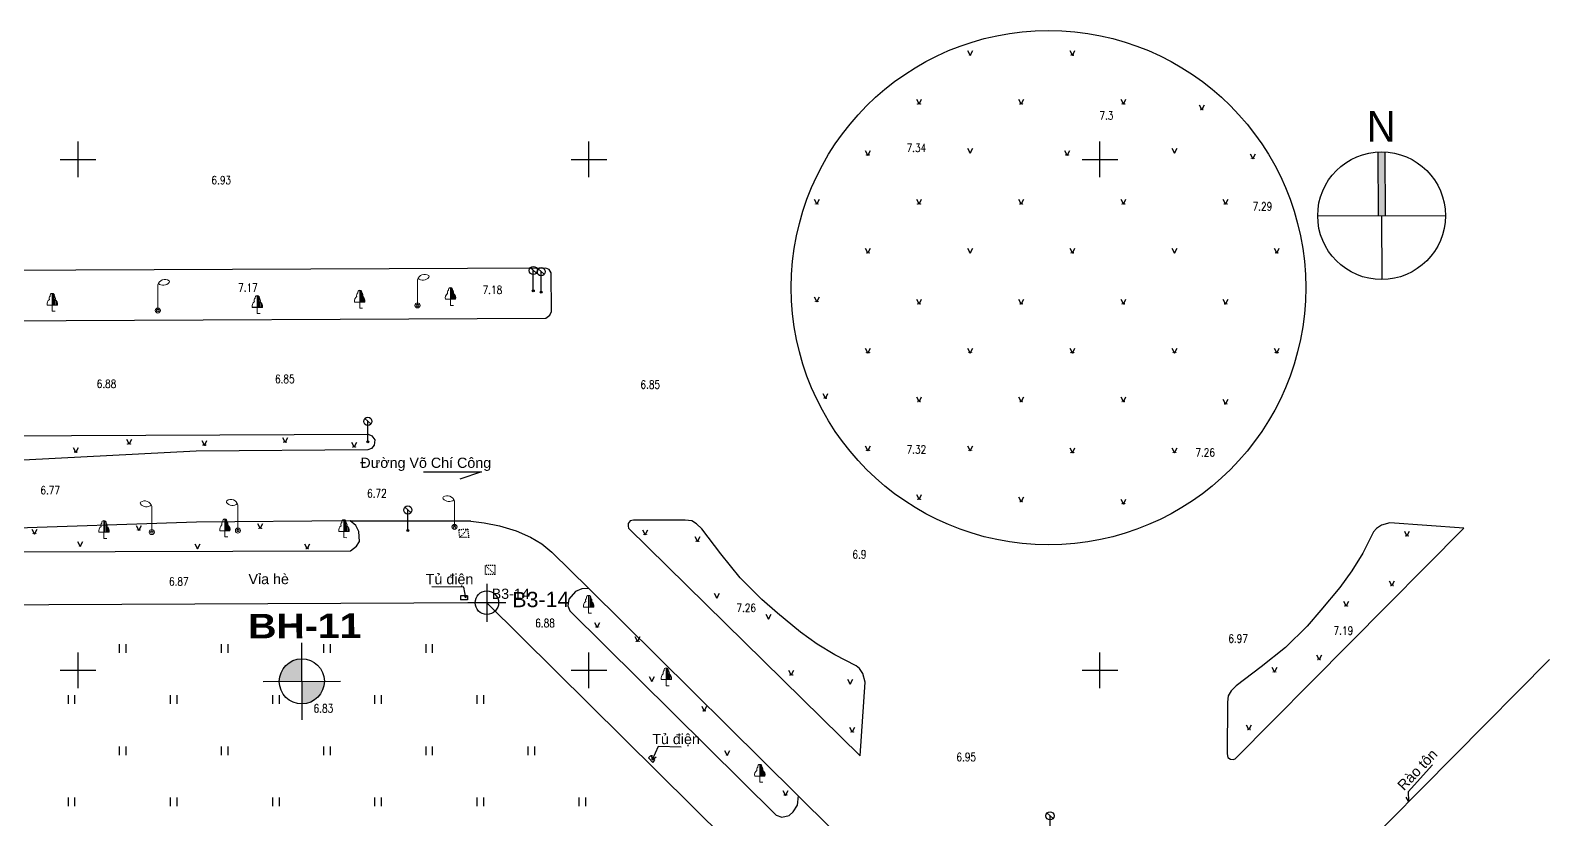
# Model space of a CAD drawing. Header units: millimetres. Extents: x 581430 to 583682, y 2329840 to 2330113.
# Drawn here: x 583533 to 583681.7, y 2330035.4 to 2330112.6 of the extents above; entities that cross this region are included whole.
import ezdxf
from ezdxf.enums import TextEntityAlignment as Align
from ezdxf.xclip import XClip

# ---------------------------------------------------------------- set-up
doc = ezdxf.new("R2010")
doc.units = ezdxf.units.MM
doc.header["$LTSCALE"] = 0.001
doc.header["$MEASUREMENT"] = 0
doc.header["$XCLIPFRAME"] = 0
doc.linetypes.add('NETNHA500', pattern=[0.75, 0.5, -0.25])
for name, color, linetype in [('A-SYM', 7, 'Continuous'), ('CHUGIAI', 250, 'Continuous'), ('Existing map', 250, 'Continuous'), ('new block$0$giao thong chuan 28 06$0$giao thong chuan$0$giao thongsua theo ssd$0$giao thong canh quan$0$giao thong$0$CHUTHICH', 7, 'Continuous'), ('Red line', 1, 'Continuous'), ('TOA DO', 7, 'Continuous'), ('새 블$0$_A-DIM', 7, 'Continuous'), ('새 블$0$boring point', 2, 'Continuous')]:
    doc.layers.add(name, color=color, linetype=linetype)
doc.layers.add('KYHIEU', color=250, linetype='Continuous', lineweight=0)
doc.layers.add('new block$0$giao thong chuan 28 06$0$giao thong chuan$0$giao thongsua theo ssd$0$giao thong canh quan$0$giao thong$0$TOADO', color=7, linetype='Continuous', lineweight=35)
doc.styles.add('Arial', font='arial.ttf')
doc.styles.add('CHU', font='', dxfattribs={"height": 1.5})
doc.styles.add('DC', font='romans.shx', dxfattribs={"width": 0.8, "height": 0.8})
doc.styles.add('Hrtext', font='', dxfattribs={"width": 0.8})
doc.styles.add('새 블$0$arial black', font='')
doc.styles.get('CHU').set_extended_font_data('.VnArial')
doc.styles.get('Hrtext').set_extended_font_data('Dotum')
doc.styles.get('새 블$0$arial black').set_extended_font_data('Arial Black')

# ---------------------------------------------------------------- blocks, each defined once
blk = doc.blocks.new('CAYLR')
at = {"layer": 'KYHIEU'}
for points in [[(0, 1.75, 0.497303), (-0.198201, 1.488681, 0.339551), (-0.284941, 1.163565, 0.289175), (-0.5, 0.602359)], [(0, 1.75, -0.497303), (0.198201, 1.488681, -0.339551), (0.284941, 1.163565, -0.289175), (0.5, 0.602359)]]:
    blk.add_lwpolyline(points, format="xyb", dxfattribs=at)
for points in [[(0, 0), (0, 1.75)], [(0.1, 0.602359), (0.1, 1.724173)], [(0.2, 0.602359), (0.2, 1.487287)], [(-0.5, 0.602359), (0.5, 0.602359)], [(0, 0), (0.280275, -0.001587)], [(0.3, 0.602359), (0.3, 1.151908)], [(0.4, 0.602359), (0.4, 1.04811)], [(0.5, 0.602359), (0.5, 0.822811)]]:
    blk.add_lwpolyline(points, dxfattribs=at)
blk = doc.blocks.new('DEN-P')
at = {"layer": 'KYHIEU'}
for points in [[(1.1, 2.92, 0.523652), (0, 2.5, 0.549376)], [(0.05, 2.64, 0.420531), (1.11, 2.75, 0.572241)]]:
    blk.add_lwpolyline(points, format="xyb", dxfattribs=at)
blk.add_lwpolyline([(0, 0), (0, 2.5)], dxfattribs=at)
for radius in [0.25, 0.125]:
    blk.add_circle((0, 0), radius, dxfattribs=at)
blk.add_arc((0.95, 2.82), 0.178, 338.0896, 33.4085, dxfattribs=at)
blk = doc.blocks.new('DEN-T')
at = {"layer": 'KYHIEU'}
for points in [[(-1.1, 2.92, -0.523652), (0, 2.5, -0.549376)], [(-0.05, 2.64, -0.420531), (-1.11, 2.75, -0.572241)]]:
    blk.add_lwpolyline(points, format="xyb", dxfattribs=at)
blk.add_lwpolyline([(0, 0), (0, 2.5)], dxfattribs=at)
for radius in [0.25, 0.125]:
    blk.add_circle((0, 0), radius, dxfattribs=at)
blk.add_arc((-0.95, 2.82), 0.178, 146.5915, 201.9104, dxfattribs=at)
blk = doc.blocks.new('BB')
at = {"layer": 'CHUGIAI'}
for p, q in [((-0.29, 2.28), (0.31, 1.75)), ((0, 0), (0, 2))]:
    blk.add_line(p, q, dxfattribs=at)
for centre, radius in [((0, 2), 0.4), ((0, 0), 0.1)]:
    blk.add_circle(centre, radius, dxfattribs=at)
blk = doc.blocks.new('BB-flat-1')
at = {"layer": 'CHUGIAI'}
for p, q in [((-0.29, 2.28), (0.31, 1.75)), ((0, 0), (0, 2))]:
    blk.add_line(p, q, dxfattribs=at)
for centre, radius in [((0, 2), 0.4), ((0, 0), 0.1)]:
    blk.add_circle(centre, radius, dxfattribs=at)
blk = doc.blocks.new('CAYLR-flat-26')
at = {"layer": 'KYHIEU'}
for points in [[(0, 1.75, 0.497303), (-0.2, 1.49, 0.339551), (-0.28, 1.16, 0.289175), (-0.5, 0.6)], [(0, 1.75, -0.497303), (0.2, 1.49, -0.339551), (0.28, 1.16, -0.289175), (0.5, 0.6)]]:
    blk.add_lwpolyline(points, format="xyb", dxfattribs=at)
for points in [[(0, 0), (0, 1.75)], [(0.1, 0.6), (0.1, 1.72)], [(0.2, 0.6), (0.2, 1.49)], [(-0.5, 0.6), (0.5, 0.6)], [(0, 0), (0.28, 0)], [(0.3, 0.6), (0.3, 1.15)], [(0.4, 0.6), (0.4, 1.05)], [(0.5, 0.6), (0.5, 0.82)]]:
    blk.add_lwpolyline(points, dxfattribs=at)
blk = doc.blocks.new('CAYLR-flat-27')
at = {"layer": 'KYHIEU'}
for points in [[(0, 1.75, 0.497303), (-0.2, 1.49, 0.339551), (-0.28, 1.16, 0.289175), (-0.5, 0.6)], [(0, 1.75, -0.497303), (0.2, 1.49, -0.339551), (0.28, 1.16, -0.289175), (0.5, 0.6)]]:
    blk.add_lwpolyline(points, format="xyb", dxfattribs=at)
for points in [[(0, 0), (0, 1.75)], [(0.1, 0.6), (0.1, 1.72)], [(0.2, 0.6), (0.2, 1.49)], [(-0.5, 0.6), (0.5, 0.6)], [(0, 0), (0.28, 0)], [(0.3, 0.6), (0.3, 1.15)], [(0.4, 0.6), (0.4, 1.05)], [(0.5, 0.6), (0.5, 0.82)]]:
    blk.add_lwpolyline(points, dxfattribs=at)
blk = doc.blocks.new('CAYLR-flat-28')
at = {"layer": 'KYHIEU'}
for points in [[(0, 1.75, 0.497303), (-0.2, 1.49, 0.339551), (-0.28, 1.16, 0.289175), (-0.5, 0.6)], [(0, 1.75, -0.497303), (0.2, 1.49, -0.339551), (0.28, 1.16, -0.289175), (0.5, 0.6)]]:
    blk.add_lwpolyline(points, format="xyb", dxfattribs=at)
for points in [[(0, 0), (0, 1.75)], [(0.1, 0.6), (0.1, 1.72)], [(0.2, 0.6), (0.2, 1.49)], [(-0.5, 0.6), (0.5, 0.6)], [(0, 0), (0.28, 0)], [(0.3, 0.6), (0.3, 1.15)], [(0.4, 0.6), (0.4, 1.05)], [(0.5, 0.6), (0.5, 0.82)]]:
    blk.add_lwpolyline(points, dxfattribs=at)
blk = doc.blocks.new('CAYLR-flat-29')
at = {"layer": 'KYHIEU'}
for points in [[(0, 1.75, 0.497303), (-0.2, 1.49, 0.339551), (-0.28, 1.16, 0.289175), (-0.5, 0.6)], [(0, 1.75, -0.497303), (0.2, 1.49, -0.339551), (0.28, 1.16, -0.289175), (0.5, 0.6)]]:
    blk.add_lwpolyline(points, format="xyb", dxfattribs=at)
for points in [[(0, 0), (0, 1.75)], [(0.1, 0.6), (0.1, 1.72)], [(0.2, 0.6), (0.2, 1.49)], [(-0.5, 0.6), (0.5, 0.6)], [(0, 0), (0.28, 0)], [(0.3, 0.6), (0.3, 1.15)], [(0.4, 0.6), (0.4, 1.05)], [(0.5, 0.6), (0.5, 0.82)]]:
    blk.add_lwpolyline(points, dxfattribs=at)
blk = doc.blocks.new('BB-flat-3')
at = {"layer": 'CHUGIAI'}
for p, q in [((-0.29, 2.28), (0.31, 1.75)), ((0, 0), (0, 2))]:
    blk.add_line(p, q, dxfattribs=at)
for centre, radius in [((0, 2), 0.4), ((0, 0), 0.1)]:
    blk.add_circle(centre, radius, dxfattribs=at)
blk = doc.blocks.new('BB-flat-10')
for p, q in [((-0.29, 2.28), (0.31, 1.75)), ((0, 0), (0, 2))]:
    blk.add_line(p, q)
for centre, radius in [((0, 2), 0.4), ((0, 0), 0.1)]:
    blk.add_circle(centre, radius)
blk = doc.blocks.new('BB-flat-11')
for p, q in [((-0.29, 2.28), (0.31, 1.75)), ((0, 0), (0, 2))]:
    blk.add_line(p, q)
for centre, radius in [((0, 2), 0.4), ((0, 0), 0.1)]:
    blk.add_circle(centre, radius)
blk = doc.blocks.new('DEN-T-flat-15')
at = {"layer": 'KYHIEU'}
for points in [[(-1.1, 2.92, -0.523652), (0, 2.5, -0.549376)], [(-0.05, 2.64, -0.420531), (-1.11, 2.75, -0.572241)]]:
    blk.add_lwpolyline(points, format="xyb", dxfattribs=at)
blk.add_lwpolyline([(0, 0), (0, 2.5)], dxfattribs=at)
for radius in [0.25, 0.125]:
    blk.add_circle((0, 0), radius, dxfattribs=at)
blk.add_arc((-0.95, 2.82), 0.178, 146.5915, 201.9104, dxfattribs=at)
blk = doc.blocks.new('DEN-T-flat-16')
at = {"layer": 'KYHIEU'}
for points in [[(-1.1, 2.92, -0.523652), (0, 2.5, -0.549376)], [(-0.05, 2.64, -0.420531), (-1.11, 2.75, -0.572241)]]:
    blk.add_lwpolyline(points, format="xyb", dxfattribs=at)
blk.add_lwpolyline([(0, 0), (0, 2.5)], dxfattribs=at)
for radius in [0.25, 0.125]:
    blk.add_circle((0, 0), radius, dxfattribs=at)
blk.add_arc((-0.95, 2.82), 0.178, 146.5915, 201.9104, dxfattribs=at)
blk = doc.blocks.new('DEN-T-flat-17')
at = {"layer": 'KYHIEU'}
for points in [[(-1.1, 2.92, -0.523652), (0, 2.5, -0.549376)], [(-0.05, 2.64, -0.420531), (-1.11, 2.75, -0.572241)]]:
    blk.add_lwpolyline(points, format="xyb", dxfattribs=at)
blk.add_lwpolyline([(0, 0), (0, 2.5)], dxfattribs=at)
for radius in [0.25, 0.125]:
    blk.add_circle((0, 0), radius, dxfattribs=at)
blk.add_arc((-0.95, 2.82), 0.178, 146.5915, 201.9104, dxfattribs=at)
blk = doc.blocks.new('DEN-P-flat-32')
at = {"layer": 'KYHIEU'}
for points in [[(1.1, 2.92, 0.523652), (0, 2.5, 0.549376)], [(0.05, 2.64, 0.420531), (1.11, 2.75, 0.572241)]]:
    blk.add_lwpolyline(points, format="xyb", dxfattribs=at)
blk.add_lwpolyline([(0, 0), (0, 2.5)], dxfattribs=at)
for radius in [0.25, 0.125]:
    blk.add_circle((0, 0), radius, dxfattribs=at)
blk.add_arc((0.95, 2.82), 0.178, 338.0896, 33.4085, dxfattribs=at)
blk = doc.blocks.new('DEN-P-flat-33')
at = {"layer": 'KYHIEU'}
for points in [[(1.1, 2.92, 0.523652), (0, 2.5, 0.549376)], [(0.05, 2.64, 0.420531), (1.11, 2.75, 0.572241)]]:
    blk.add_lwpolyline(points, format="xyb", dxfattribs=at)
blk.add_lwpolyline([(0, 0), (0, 2.5)], dxfattribs=at)
for radius in [0.25, 0.125]:
    blk.add_circle((0, 0), radius, dxfattribs=at)
blk.add_arc((0.95, 2.82), 0.178, 338.0896, 33.4085, dxfattribs=at)
blk = doc.blocks.new('BB-flat-4')
at = {"layer": 'CHUGIAI'}
for p, q in [((-0.29, 2.28), (0.31, 1.75)), ((0, 0), (0, 2))]:
    blk.add_line(p, q, dxfattribs=at)
for centre, radius in [((0, 2), 0.4), ((0, 0), 0.1)]:
    blk.add_circle(centre, radius, dxfattribs=at)
blk = doc.blocks.new('Existing map')
at = {"layer": 'Existing map'}
h = blk.add_hatch(color=256, dxfattribs=at)
h.paths.add_polyline_path([(-7.53, 22.75, 1), (-7.56, 22.75, 1)])
h.paths.add_polyline_path([(-7.79, 22.75, 1), (-7.81, 22.75, 1)])
h = blk.add_hatch(color=256, dxfattribs=at)
h.paths.add_polyline_path([(2.47, 22.75, 1), (2.44, 22.75, 1)])
h.paths.add_polyline_path([(2.21, 22.75, 1), (2.19, 22.75, 1)])
h = blk.add_hatch(color=256, dxfattribs=at)
h.paths.add_polyline_path([(-12.53, 17.97, 1), (-12.56, 17.97, 1)])
h.paths.add_polyline_path([(-12.79, 17.97, 1), (-12.81, 17.97, 1)])
h = blk.add_hatch(color=256, dxfattribs=at)
h.paths.add_polyline_path([(-2.53, 17.97, 1), (-2.56, 17.97, 1)])
h.paths.add_polyline_path([(-2.79, 17.97, 1), (-2.81, 17.97, 1)])
h = blk.add_hatch(color=256, dxfattribs=at)
h.paths.add_polyline_path([(7.47, 17.97, 1), (7.44, 17.97, 1)])
h.paths.add_polyline_path([(7.21, 17.97, 1), (7.19, 17.97, 1)])
h = blk.add_hatch(color=256, dxfattribs=at)
h.paths.add_polyline_path([(15.13, 17.43, 1), (15.11, 17.43, 1)])
h.paths.add_polyline_path([(14.87, 17.43, 1), (14.85, 17.43, 1)])
h = blk.add_hatch(color=256, dxfattribs=at)
h.paths.add_polyline_path([(-17.53, 12.97, 1), (-17.56, 12.97, 1)])
h.paths.add_polyline_path([(-17.79, 12.97, 1), (-17.81, 12.97, 1)])
h = blk.add_hatch(color=256, dxfattribs=at)
h.paths.add_polyline_path([(-7.53, 13.19, 1), (-7.56, 13.19, 1)])
h.paths.add_polyline_path([(-7.79, 13.19, 1), (-7.81, 13.19, 1)])
h = blk.add_hatch(color=256, dxfattribs=at)
h.paths.add_polyline_path([(1.95, 12.97, 1), (1.93, 12.97, 1)])
h.paths.add_polyline_path([(1.69, 12.97, 1), (1.67, 12.97, 1)])
h = blk.add_hatch(color=256, dxfattribs=at)
h.paths.add_polyline_path([(12.47, 13.19, 1), (12.44, 13.19, 1)])
h.paths.add_polyline_path([(12.21, 13.19, 1), (12.19, 13.19, 1)])
h = blk.add_hatch(color=256, dxfattribs=at)
h.paths.add_polyline_path([(20.13, 12.65, 1), (20.11, 12.65, 1)])
h.paths.add_polyline_path([(19.87, 12.65, 1), (19.85, 12.65, 1)])
h = blk.add_hatch(color=256, dxfattribs=at)
h.paths.add_polyline_path([(-22.53, 8.19, 1), (-22.56, 8.19, 1)])
h.paths.add_polyline_path([(-22.79, 8.19, 1), (-22.81, 8.19, 1)])
h = blk.add_hatch(color=256, dxfattribs=at)
h.paths.add_polyline_path([(-12.53, 8.19, 1), (-12.56, 8.19, 1)])
h.paths.add_polyline_path([(-12.79, 8.19, 1), (-12.81, 8.19, 1)])
h = blk.add_hatch(color=256, dxfattribs=at)
h.paths.add_polyline_path([(-2.53, 8.19, 1), (-2.56, 8.19, 1)])
h.paths.add_polyline_path([(-2.79, 8.19, 1), (-2.81, 8.19, 1)])
h = blk.add_hatch(color=256, dxfattribs=at)
h.paths.add_polyline_path([(7.47, 8.19, 1), (7.44, 8.19, 1)])
h.paths.add_polyline_path([(7.21, 8.19, 1), (7.19, 8.19, 1)])
h = blk.add_hatch(color=256, dxfattribs=at)
h.paths.add_polyline_path([(17.47, 8.19, 1), (17.44, 8.19, 1)])
h.paths.add_polyline_path([(17.21, 8.19, 1), (17.19, 8.19, 1)])
h = blk.add_hatch(color=256, dxfattribs=at)
h.paths.add_polyline_path([(-17.53, 3.41, 1), (-17.56, 3.41, 1)])
h.paths.add_polyline_path([(-17.79, 3.41, 1), (-17.81, 3.41, 1)])
h = blk.add_hatch(color=256, dxfattribs=at)
h.paths.add_polyline_path([(-7.53, 3.41, 1), (-7.56, 3.41, 1)])
h.paths.add_polyline_path([(-7.79, 3.41, 1), (-7.81, 3.41, 1)])
h = blk.add_hatch(color=256, dxfattribs=at)
h.paths.add_polyline_path([(2.47, 3.41, 1), (2.44, 3.41, 1)])
h.paths.add_polyline_path([(2.21, 3.41, 1), (2.19, 3.41, 1)])
h = blk.add_hatch(color=256, dxfattribs=at)
h.paths.add_polyline_path([(12.47, 3.41, 1), (12.44, 3.41, 1)])
h.paths.add_polyline_path([(12.21, 3.41, 1), (12.19, 3.41, 1)])
h = blk.add_hatch(color=256, dxfattribs=at)
h.paths.add_polyline_path([(22.47, 3.41, 1), (22.44, 3.41, 1)])
h.paths.add_polyline_path([(22.21, 3.41, 1), (22.19, 3.41, 1)])
h = blk.add_hatch(color=256, dxfattribs=at)
h.paths.add_polyline_path([(-22.53, -1.37, 1), (-22.56, -1.37, 1)])
h.paths.add_polyline_path([(-22.79, -1.37, 1), (-22.81, -1.37, 1)])
h = blk.add_hatch(color=256, dxfattribs=at)
h.paths.add_polyline_path([(-12.53, -1.59, 1), (-12.56, -1.59, 1)])
h.paths.add_polyline_path([(-12.79, -1.59, 1), (-12.81, -1.59, 1)])
h = blk.add_hatch(color=256, dxfattribs=at)
h.paths.add_polyline_path([(-2.53, -1.59, 1), (-2.56, -1.59, 1)])
h.paths.add_polyline_path([(-2.79, -1.59, 1), (-2.81, -1.59, 1)])
h = blk.add_hatch(color=256, dxfattribs=at)
h.paths.add_polyline_path([(7.47, -1.59, 1), (7.44, -1.59, 1)])
h.paths.add_polyline_path([(7.21, -1.59, 1), (7.19, -1.59, 1)])
h = blk.add_hatch(color=256, dxfattribs=at)
h.paths.add_polyline_path([(17.47, -1.59, 1), (17.44, -1.59, 1)])
h.paths.add_polyline_path([(17.21, -1.59, 1), (17.19, -1.59, 1)])
h = blk.add_hatch(color=256, dxfattribs=at)
h.paths.add_polyline_path([(-17.53, -6.37, 1), (-17.56, -6.37, 1)])
h.paths.add_polyline_path([(-17.79, -6.37, 1), (-17.81, -6.37, 1)])
h = blk.add_hatch(color=256, dxfattribs=at)
h.paths.add_polyline_path([(-7.53, -6.37, 1), (-7.56, -6.37, 1)])
h.paths.add_polyline_path([(-7.79, -6.37, 1), (-7.81, -6.37, 1)])
h = blk.add_hatch(color=256, dxfattribs=at)
h.paths.add_polyline_path([(2.47, -6.37, 1), (2.44, -6.37, 1)])
h.paths.add_polyline_path([(2.21, -6.37, 1), (2.19, -6.37, 1)])
h = blk.add_hatch(color=256, dxfattribs=at)
h.paths.add_polyline_path([(12.47, -6.37, 1), (12.44, -6.37, 1)])
h.paths.add_polyline_path([(12.21, -6.37, 1), (12.19, -6.37, 1)])
h = blk.add_hatch(color=256, dxfattribs=at)
h.paths.add_polyline_path([(22.47, -6.37, 1), (22.44, -6.37, 1)])
h.paths.add_polyline_path([(22.21, -6.37, 1), (22.19, -6.37, 1)])
h = blk.add_hatch(color=256, dxfattribs=at)
h.paths.add_polyline_path([(-21.7, -10.82, 1), (-21.72, -10.82, 1)])
h.paths.add_polyline_path([(-21.96, -10.82, 1), (-21.98, -10.82, 1)])
h = blk.add_hatch(color=256, dxfattribs=at)
h.paths.add_polyline_path([(-12.53, -11.15, 1), (-12.56, -11.15, 1)])
h.paths.add_polyline_path([(-12.79, -11.15, 1), (-12.81, -11.15, 1)])
h = blk.add_hatch(color=256, dxfattribs=at)
h.paths.add_polyline_path([(-2.53, -11.15, 1), (-2.56, -11.15, 1)])
h.paths.add_polyline_path([(-2.79, -11.15, 1), (-2.81, -11.15, 1)])
h = blk.add_hatch(color=256, dxfattribs=at)
h.paths.add_polyline_path([(7.47, -11.15, 1), (7.44, -11.15, 1)])
h.paths.add_polyline_path([(7.21, -11.15, 1), (7.19, -11.15, 1)])
h = blk.add_hatch(color=256, dxfattribs=at)
h.paths.add_polyline_path([(17.47, -11.37, 1), (17.44, -11.37, 1)])
h.paths.add_polyline_path([(17.21, -11.37, 1), (17.19, -11.37, 1)])
h = blk.add_hatch(color=256, dxfattribs=at)
h.paths.add_polyline_path([(-95.05, -16.1, 1), (-95.07, -16.1, 1)])
h.paths.add_polyline_path([(-95.31, -16.1, 1), (-95.33, -16.1, 1)])
h = blk.add_hatch(color=256, dxfattribs=at)
h.paths.add_polyline_path([(-89.84, -15.3, 1), (-89.86, -15.3, 1)])
h.paths.add_polyline_path([(-90.1, -15.3, 1), (-90.12, -15.3, 1)])
h = blk.add_hatch(color=256, dxfattribs=at)
h.paths.add_polyline_path([(-82.46, -15.41, 1), (-82.48, -15.41, 1)])
h.paths.add_polyline_path([(-82.72, -15.41, 1), (-82.74, -15.41, 1)])
h = blk.add_hatch(color=256, dxfattribs=at)
h.paths.add_polyline_path([(-74.57, -15.13, 1), (-74.59, -15.13, 1)])
h.paths.add_polyline_path([(-74.83, -15.13, 1), (-74.85, -15.13, 1)])
h = blk.add_hatch(color=256, dxfattribs=at)
h.paths.add_polyline_path([(-67.82, -15.59, 1), (-67.84, -15.59, 1)])
h.paths.add_polyline_path([(-68.08, -15.59, 1), (-68.1, -15.59, 1)])
h = blk.add_hatch(color=256, dxfattribs=at)
h.paths.add_polyline_path([(-17.53, -15.93, 1), (-17.56, -15.93, 1)])
h.paths.add_polyline_path([(-17.79, -15.93, 1), (-17.81, -15.93, 1)])
h = blk.add_hatch(color=256, dxfattribs=at)
h.paths.add_polyline_path([(-7.53, -15.93, 1), (-7.56, -15.93, 1)])
h.paths.add_polyline_path([(-7.79, -15.93, 1), (-7.81, -15.93, 1)])
h = blk.add_hatch(color=256, dxfattribs=at)
h.paths.add_polyline_path([(2.47, -16.15, 1), (2.44, -16.15, 1)])
h.paths.add_polyline_path([(2.21, -16.15, 1), (2.19, -16.15, 1)])
h = blk.add_hatch(color=256, dxfattribs=at)
h.paths.add_polyline_path([(12.47, -16.15, 1), (12.44, -16.15, 1)])
h.paths.add_polyline_path([(12.21, -16.15, 1), (12.19, -16.15, 1)])
h = blk.add_hatch(color=256, dxfattribs=at)
h.paths.add_polyline_path([(-12.53, -20.71, 1), (-12.56, -20.71, 1)])
h.paths.add_polyline_path([(-12.79, -20.71, 1), (-12.81, -20.71, 1)])
h = blk.add_hatch(color=256, dxfattribs=at)
h.paths.add_polyline_path([(-2.53, -20.93, 1), (-2.56, -20.93, 1)])
h.paths.add_polyline_path([(-2.79, -20.93, 1), (-2.81, -20.93, 1)])
h = blk.add_hatch(color=256, dxfattribs=at)
h.paths.add_polyline_path([(7.47, -21.15, 1), (7.44, -21.15, 1)])
h.paths.add_polyline_path([(7.21, -21.15, 1), (7.19, -21.15, 1)])
h = blk.add_hatch(color=256, dxfattribs=at)
h.paths.add_polyline_path([(-88.88, -23.73, 1), (-88.9, -23.73, 1)])
h.paths.add_polyline_path([(-89.14, -23.73, 1), (-89.16, -23.73, 1)])
h = blk.add_hatch(color=256, dxfattribs=at)
h.paths.add_polyline_path([(-77.01, -23.56, 1), (-77.04, -23.56, 1)])
h.paths.add_polyline_path([(-77.27, -23.56, 1), (-77.3, -23.56, 1)])
h = blk.add_hatch(color=256, dxfattribs=at)
h.paths.add_polyline_path([(-99.09, -24.09, 1), (-99.11, -24.09, 1)])
h.paths.add_polyline_path([(-99.35, -24.09, 1), (-99.37, -24.09, 1)])
h = blk.add_hatch(color=256, dxfattribs=at)
h.paths.add_polyline_path([(-39.33, -24.17, 1), (-39.35, -24.17, 1)])
h.paths.add_polyline_path([(-39.59, -24.17, 1), (-39.61, -24.17, 1)])
h = blk.add_hatch(color=256, dxfattribs=at)
h.paths.add_polyline_path([(-34.22, -24.82, 1), (-34.24, -24.82, 1)])
h.paths.add_polyline_path([(-34.48, -24.82, 1), (-34.5, -24.82, 1)])
h = blk.add_hatch(color=256, dxfattribs=at)
h.paths.add_polyline_path([(35.21, -24.29, 1), (35.19, -24.29, 1)])
h.paths.add_polyline_path([(34.95, -24.29, 1), (34.93, -24.29, 1)])
h = blk.add_hatch(color=256, dxfattribs=at)
h.paths.add_polyline_path([(-94.62, -25.3, 1), (-94.64, -25.3, 1)])
h.paths.add_polyline_path([(-94.88, -25.3, 1), (-94.9, -25.3, 1)])
h = blk.add_hatch(color=256, dxfattribs=at)
h.paths.add_polyline_path([(-83.14, -25.53, 1), (-83.16, -25.53, 1)])
h.paths.add_polyline_path([(-83.39, -25.53, 1), (-83.42, -25.53, 1)])
h = blk.add_hatch(color=256, dxfattribs=at)
h.paths.add_polyline_path([(-72.4, -25.53, 1), (-72.43, -25.53, 1)])
h.paths.add_polyline_path([(-72.66, -25.53, 1), (-72.68, -25.53, 1)])
h = blk.add_hatch(color=256, dxfattribs=at)
h.paths.add_polyline_path([(33.75, -29.15, 1), (33.73, -29.15, 1)])
h.paths.add_polyline_path([(33.49, -29.15, 1), (33.47, -29.15, 1)])
h = blk.add_hatch(color=256, dxfattribs=at)
h.paths.add_polyline_path([(-32.32, -30.36, 1), (-32.34, -30.36, 1)])
h.paths.add_polyline_path([(-32.58, -30.36, 1), (-32.6, -30.36, 1)])
h = blk.add_hatch(color=256, dxfattribs=at)
h.paths.add_polyline_path([(29.26, -31.16, 1), (29.24, -31.16, 1)])
h.paths.add_polyline_path([(29, -31.16, 1), (28.98, -31.16, 1)])
h = blk.add_hatch(color=256, dxfattribs=at)
h.paths.add_polyline_path([(-27.26, -32.42, 1), (-27.28, -32.42, 1)])
h.paths.add_polyline_path([(-27.52, -32.42, 1), (-27.54, -32.42, 1)])
h = blk.add_hatch(color=256, dxfattribs=at)
h.paths.add_polyline_path([(-44.03, -33.22, 1), (-44.05, -33.22, 1)])
h.paths.add_polyline_path([(-44.29, -33.22, 1), (-44.31, -33.22, 1)])
h = blk.add_hatch(color=256, dxfattribs=at)
h.paths.add_polyline_path([(-40.07, -34.61, 1), (-40.09, -34.61, 1)])
h.paths.add_polyline_path([(-40.33, -34.61, 1), (-40.35, -34.61, 1)])
h = blk.add_hatch(color=256, dxfattribs=at)
h.paths.add_polyline_path([(26.61, -36.4, 1), (26.59, -36.4, 1)])
h.paths.add_polyline_path([(26.35, -36.4, 1), (26.33, -36.4, 1)])
h = blk.add_hatch(color=256, dxfattribs=at)
h.paths.add_polyline_path([(-38.68, -38.52, 1), (-38.7, -38.52, 1)])
h.paths.add_polyline_path([(-38.94, -38.52, 1), (-38.96, -38.52, 1)])
h = blk.add_hatch(color=256, dxfattribs=at)
h.paths.add_polyline_path([(-25.03, -37.91, 1), (-25.05, -37.91, 1)])
h.paths.add_polyline_path([(-25.29, -37.91, 1), (-25.31, -37.91, 1)])
h = blk.add_hatch(color=256, dxfattribs=at)
h.paths.add_polyline_path([(22.25, -37.62, 1), (22.23, -37.62, 1)])
h.paths.add_polyline_path([(21.99, -37.62, 1), (21.97, -37.62, 1)])
h = blk.add_hatch(color=256, dxfattribs=at)
h.paths.add_polyline_path([(-19.27, -38.78, 1), (-19.29, -38.78, 1)])
h.paths.add_polyline_path([(-19.53, -38.78, 1), (-19.55, -38.78, 1)])
h = blk.add_hatch(color=256, dxfattribs=at)
h.paths.add_polyline_path([(-33.54, -41.42, 1), (-33.57, -41.42, 1)])
h.paths.add_polyline_path([(-33.8, -41.42, 1), (-33.83, -41.42, 1)])
h = blk.add_hatch(color=256, dxfattribs=at)
h.paths.add_polyline_path([(-19.08, -43.49, 1), (-19.1, -43.49, 1)])
h.paths.add_polyline_path([(-19.34, -43.49, 1), (-19.36, -43.49, 1)])
h = blk.add_hatch(color=256, dxfattribs=at)
h.paths.add_polyline_path([(19.75, -43.25, 1), (19.73, -43.25, 1)])
h.paths.add_polyline_path([(19.49, -43.25, 1), (19.47, -43.25, 1)])
h = blk.add_hatch(color=256, dxfattribs=at)
h.paths.add_polyline_path([(-31.31, -45.76, 1), (-31.34, -45.76, 1)])
h.paths.add_polyline_path([(-31.57, -45.76, 1), (-31.59, -45.76, 1)])
h = blk.add_hatch(color=256, dxfattribs=at)
h.paths.add_polyline_path([(-25.59, -49.66, 1), (-25.61, -49.66, 1)])
h.paths.add_polyline_path([(-25.85, -49.66, 1), (-25.87, -49.66, 1)])
for p, q in [((-7.93, 23.21), (-7.67, 22.72)), ((-7.67, 22.72), (-7.42, 23.21)), ((2.07, 23.21), (2.33, 22.72)), ((2.33, 22.72), (2.58, 23.21)), ((-12.93, 18.43), (-12.67, 17.94)), ((-12.67, 17.94), (-12.42, 18.43)), ((-2.93, 18.43), (-2.67, 17.94)), ((-2.67, 17.94), (-2.42, 18.43)), ((7.07, 18.43), (7.33, 17.94)), ((7.33, 17.94), (7.58, 18.43)), ((14.73, 17.89), (14.99, 17.4)), ((14.99, 17.4), (15.25, 17.89)), ((-94.97, 10.8), (-94.97, 14.3)), ((-44.97, 10.8), (-44.97, 14.3)), ((-17.93, 13.43), (-17.67, 12.94)), ((-17.67, 12.94), (-17.42, 13.43)), ((-7.93, 13.65), (-7.67, 13.16)), ((-7.67, 13.16), (-7.42, 13.65)), ((1.55, 13.43), (1.81, 12.94)), ((1.81, 12.94), (2.07, 13.43)), ((5.03, 10.8), (5.03, 14.3)), ((12.07, 13.65), (12.33, 13.16)), ((12.33, 13.16), (12.58, 13.65)), ((-96.72, 12.55), (-93.22, 12.55)), ((-46.72, 12.55), (-43.22, 12.55)), ((3.28, 12.55), (6.78, 12.55)), ((19.73, 13.11), (19.99, 12.62)), ((19.99, 12.62), (20.25, 13.11)), ((-22.93, 8.65), (-22.67, 8.16)), ((-22.67, 8.16), (-22.42, 8.65)), ((-12.93, 8.65), (-12.67, 8.16)), ((-12.67, 8.16), (-12.42, 8.65)), ((-2.93, 8.65), (-2.67, 8.16)), ((-2.67, 8.16), (-2.42, 8.65)), ((7.07, 8.65), (7.33, 8.16)), ((7.33, 8.16), (7.58, 8.65)), ((17.07, 8.65), (17.33, 8.16)), ((17.33, 8.16), (17.58, 8.65)), ((-17.93, 3.87), (-17.67, 3.38)), ((-17.67, 3.38), (-17.42, 3.87)), ((-7.93, 3.87), (-7.67, 3.38)), ((-7.67, 3.38), (-7.42, 3.87)), ((2.07, 3.87), (2.33, 3.38)), ((2.33, 3.38), (2.58, 3.87)), ((12.07, 3.87), (12.33, 3.38)), ((12.33, 3.38), (12.58, 3.87)), ((22.07, 3.87), (22.33, 3.38)), ((22.33, 3.38), (22.58, 3.87)), ((-49.18, 1.9), (-294.97, 0.91)), ((-48.85, 1.77), (-49.18, 1.9)), ((-48.67, 1.46), (-48.85, 1.77)), ((-48.65, -2.33), (-48.67, 1.46)), ((-22.93, -0.91), (-22.67, -1.4)), ((-22.67, -1.4), (-22.42, -0.91)), ((-12.93, -1.13), (-12.67, -1.62)), ((-12.67, -1.62), (-12.42, -1.13)), ((-2.93, -1.13), (-2.67, -1.62)), ((-2.67, -1.62), (-2.42, -1.13)), ((7.07, -1.13), (7.33, -1.62)), ((7.33, -1.62), (7.58, -1.13)), ((17.07, -1.13), (17.33, -1.62)), ((17.33, -1.62), (17.58, -1.13)), ((-49.18, -2.98), (-48.8, -2.71)), ((-48.8, -2.71), (-48.65, -2.33)), ((-294.97, -4.25), (-49.18, -2.98)), ((-17.93, -5.91), (-17.67, -6.4)), ((-17.67, -6.4), (-17.42, -5.91)), ((-7.93, -5.91), (-7.67, -6.4)), ((-7.67, -6.4), (-7.42, -5.91)), ((2.07, -5.91), (2.33, -6.4)), ((2.33, -6.4), (2.58, -5.91)), ((12.07, -5.91), (12.33, -6.4)), ((12.33, -6.4), (12.58, -5.91)), ((22.07, -5.91), (22.33, -6.4)), ((22.33, -6.4), (22.58, -5.91)), ((-22.1, -10.36), (-21.84, -10.85)), ((-21.84, -10.85), (-21.58, -10.36)), ((-12.93, -10.69), (-12.67, -11.18)), ((-12.67, -11.18), (-12.42, -10.69)), ((-2.93, -10.69), (-2.67, -11.18)), ((-2.67, -11.18), (-2.42, -10.69)), ((7.07, -10.69), (7.33, -11.18)), ((7.33, -11.18), (7.58, -10.69)), ((17.07, -10.91), (17.33, -11.4)), ((17.33, -11.4), (17.58, -10.91)), ((-259.56, -15.19), (-66.59, -14.34)), ((-90.24, -14.84), (-89.98, -15.33)), ((-89.98, -15.33), (-89.72, -14.84)), ((-74.97, -14.67), (-74.71, -15.16)), ((-74.71, -15.16), (-74.45, -14.67)), ((-66.59, -14.34), (-66.22, -14.51)), ((-66.22, -14.51), (-65.94, -14.89)), ((-83.42, -16.02), (-102.91, -17.03)), ((-95.44, -15.64), (-95.19, -16.13)), ((-95.19, -16.13), (-94.93, -15.64)), ((-66.62, -15.89), (-83.42, -16.02)), ((-82.86, -14.96), (-82.6, -15.45)), ((-82.6, -15.45), (-82.35, -14.96)), ((-68.22, -15.13), (-67.96, -15.62)), ((-67.96, -15.62), (-67.7, -15.13)), ((-66.25, -15.73), (-66.62, -15.89)), ((-65.98, -15.41), (-66.25, -15.73)), ((-65.94, -14.89), (-65.98, -15.41)), ((-17.93, -15.47), (-17.67, -15.96)), ((-17.67, -15.96), (-17.42, -15.47)), ((-7.93, -15.47), (-7.67, -15.96)), ((-7.67, -15.96), (-7.42, -15.47)), ((2.07, -15.69), (2.33, -16.18)), ((2.33, -16.18), (2.58, -15.69)), ((12.07, -15.69), (12.33, -16.18)), ((12.33, -16.18), (12.58, -15.69)), ((-61.16, -18.04), (-55.5, -18.04)), ((-61.16, -18.04), (-55.5, -18.04)), ((-55.5, -18.04), (-57.62, -18.76)), ((-55.5, -18.04), (-57.62, -18.76)), ((-12.93, -20.25), (-12.67, -20.74)), ((-12.67, -20.74), (-12.42, -20.25)), ((-2.93, -20.47), (-2.67, -20.96)), ((-2.67, -20.96), (-2.42, -20.47)), ((7.07, -20.69), (7.33, -21.18)), ((7.33, -21.18), (7.58, -20.69)), ((-83.37, -22.97), (-117.83, -24.09)), ((-99.49, -23.63), (-99.23, -24.12)), ((-99.23, -24.12), (-98.97, -23.63)), ((-89.28, -23.27), (-89.02, -23.76)), ((-89.02, -23.76), (-88.76, -23.27)), ((-68.35, -22.84), (-83.37, -22.97)), ((-77.41, -23.1), (-77.16, -23.59)), ((-77.16, -23.59), (-76.9, -23.1)), ((-67.79, -23.29), (-68.35, -22.84)), ((-56.54, -22.85), (-68.35, -22.85)), ((-67.48, -23.86), (-67.79, -23.29)), ((-56.54, -22.85), (-55.22, -23.02)), ((-55.22, -23.02), (-53.72, -23.32)), ((-53.72, -23.32), (-52.1, -23.8)), ((-41.13, -23.07), (-41.15, -23.33)), ((-41.15, -23.33), (-41.09, -23.55)), ((-40.95, -22.83), (-41.13, -23.07)), ((-41.09, -23.55), (-18.44, -45.83)), ((-40.6, -22.76), (-40.95, -22.83)), ((-35.55, -22.76), (-40.6, -22.76)), ((-39.73, -23.71), (-39.47, -24.2)), ((-39.47, -24.2), (-39.21, -23.71)), ((-34.92, -22.84), (-35.55, -22.76)), ((-34.44, -23.12), (-34.92, -22.84)), ((-33.93, -23.61), (-34.44, -23.12)), ((-32.08, -26.04), (-33.93, -23.61)), ((18.28, -46.12), (40.64, -23.55)), ((18.28, -46.12), (40.64, -23.55)), ((32.1, -23.59), (31.81, -23.89)), ((32.1, -23.59), (31.81, -23.89)), ((32.57, -23.24), (32.1, -23.59)), ((32.57, -23.24), (32.1, -23.59)), ((33.41, -23.02), (32.57, -23.24)), ((33.41, -23.02), (32.57, -23.24)), ((40.64, -23.55), (33.41, -23.02)), ((40.64, -23.55), (33.41, -23.02)), ((-95.02, -24.84), (-94.76, -25.33)), ((-94.76, -25.33), (-94.5, -24.84)), ((-83.53, -25.07), (-83.28, -25.56)), ((-83.28, -25.56), (-83.02, -25.07)), ((-72.8, -25.07), (-72.54, -25.56)), ((-72.54, -25.56), (-72.29, -25.07)), ((-67.72, -25.3), (-67.44, -24.86)), ((-67.44, -24.86), (-67.48, -23.86)), ((-52.1, -23.8), (-50.68, -24.42)), ((-50.68, -24.42), (-49.58, -25.07)), ((-49.58, -25.07), (-48.61, -25.9)), ((-34.62, -24.36), (-34.36, -24.85)), ((-34.36, -24.85), (-34.1, -24.36)), ((31.81, -23.89), (30.75, -25.98)), ((31.81, -23.89), (30.75, -25.98)), ((34.82, -23.83), (35.07, -24.32)), ((35.07, -24.32), (35.33, -23.83)), ((-117.52, -25.89), (-68.32, -25.76)), ((-68.32, -25.76), (-67.72, -25.3)), ((-48.61, -25.9), (-44.97, -29.45)), ((-30.16, -28.41), (-32.08, -26.04)), ((30.75, -25.98), (29.67, -27.71)), ((30.75, -25.98), (29.67, -27.71)), ((29.67, -27.71), (28.51, -29.35)), ((29.67, -27.71), (28.51, -29.35)), ((-57.23, -29.33), (-60.35, -29.27)), ((-57.02, -30.37), (-57.23, -29.33)), ((-45.66, -29.49), (-46.28, -29.73)), ((-44.97, -29.45), (-45.66, -29.49)), ((-44.97, -29.45), (-21.19, -53.01)), ((-28.06, -30.53), (-30.16, -28.41)), ((28.51, -29.35), (26.65, -31.58)), ((28.51, -29.35), (26.65, -31.58)), ((33.35, -28.7), (33.61, -29.19)), ((33.61, -29.19), (33.87, -28.7)), ((-56.86, -30.16), (-57.53, -30.16)), ((-57.53, -30.16), (-57.53, -30.54)), ((-56.86, -30.54), (-57.53, -30.54)), ((-57.02, -30.37), (-57.16, -30.22)), ((-57.02, -30.37), (-56.97, -30.18)), ((-56.86, -30.16), (-56.86, -30.54)), ((-46.93, -30.48), (-47.03, -31.14)), ((-47.03, -31.14), (-46.84, -31.62)), ((-46.28, -29.73), (-46.93, -30.48)), ((-32.71, -29.9), (-32.46, -30.39)), ((-32.46, -30.39), (-32.2, -29.9)), ((-26.52, -31.87), (-28.06, -30.53)), ((55.04, -30.32), (25.18, -60.46)), ((28.86, -30.7), (29.12, -31.19)), ((29.12, -31.19), (29.38, -30.7)), ((-46.84, -31.62), (-26.64, -51.62)), ((-27.66, -31.97), (-27.4, -32.45)), ((-27.4, -32.45), (-27.14, -31.97)), ((-24.28, -33.72), (-26.52, -31.87)), ((26.65, -31.58), (25.3, -33.12)), ((26.65, -31.58), (25.3, -33.12)), ((-44.43, -32.77), (-44.17, -33.25)), ((-44.17, -33.25), (-43.91, -32.77)), ((-40.47, -34.15), (-40.21, -34.64)), ((-40.21, -34.64), (-39.95, -34.15)), ((-22.64, -34.88), (-24.28, -33.72)), ((25.3, -33.12), (23.18, -35.21)), ((25.3, -33.12), (23.18, -35.21)), ((-90.95, -34.9), (-90.95, -35.75)), ((-90.3, -34.9), (-90.3, -35.75)), ((-80.95, -34.9), (-80.95, -35.75)), ((-80.3, -34.9), (-80.3, -35.75)), ((-70.95, -34.9), (-70.95, -35.75)), ((-70.3, -34.9), (-70.3, -35.75)), ((-60.95, -34.9), (-60.95, -35.75)), ((-60.3, -34.9), (-60.3, -35.75)), ((-20.9, -35.95), (-22.64, -34.88)), ((23.18, -35.21), (20.8, -37.12)), ((23.18, -35.21), (20.8, -37.12)), ((-94.97, -39.2), (-94.97, -35.7)), ((-44.97, -39.2), (-44.97, -35.7)), ((-18.81, -37), (-20.9, -35.95)), ((-18.51, -37.29), (-18.81, -37)), ((5.03, -39.2), (5.03, -35.7)), ((20.8, -37.12), (18.36, -38.96)), ((20.8, -37.12), (18.36, -38.96)), ((21.85, -37.16), (22.11, -37.65)), ((22.11, -37.65), (22.37, -37.16)), ((26.21, -35.95), (26.47, -36.43)), ((26.47, -36.43), (26.73, -35.95)), ((-96.72, -37.45), (-93.22, -37.45)), ((-46.72, -37.45), (-43.22, -37.45)), ((-39.08, -38.07), (-38.82, -38.55)), ((-38.82, -38.55), (-38.56, -38.07)), ((-25.43, -37.45), (-25.17, -37.94)), ((-25.17, -37.94), (-24.91, -37.45)), ((-19.67, -38.32), (-19.41, -38.81)), ((-19.41, -38.81), (-19.15, -38.32)), ((-18.16, -37.76), (-18.51, -37.29)), ((-18.44, -45.83), (-17.93, -38.6)), ((-17.93, -38.6), (-18.16, -37.76)), ((3.28, -37.45), (6.78, -37.45)), ((-95.95, -39.9), (-95.95, -40.75)), ((-95.3, -39.9), (-95.3, -40.75)), ((-85.95, -39.9), (-85.95, -40.75)), ((-85.3, -39.9), (-85.3, -40.75)), ((-75.95, -39.9), (-75.95, -40.75)), ((-75.3, -39.9), (-75.3, -40.75)), ((-65.95, -39.9), (-65.95, -40.75)), ((-65.3, -39.9), (-65.3, -40.75)), ((-55.95, -39.9), (-55.95, -40.75)), ((-55.3, -39.9), (-55.3, -40.75)), ((17.59, -39.95), (17.51, -40.58)), ((17.59, -39.95), (17.51, -40.58)), ((17.87, -39.47), (17.59, -39.95)), ((17.87, -39.47), (17.59, -39.95)), ((18.36, -38.96), (17.87, -39.47)), ((18.36, -38.96), (17.87, -39.47)), ((-33.94, -40.97), (-33.69, -41.46)), ((-33.69, -41.46), (-33.43, -40.97)), ((17.51, -40.58), (17.49, -45.63)), ((17.51, -40.58), (17.49, -45.63)), ((-19.48, -43.03), (-19.22, -43.52)), ((-19.22, -43.52), (-18.96, -43.03)), ((19.35, -42.8), (19.61, -43.29)), ((19.61, -43.29), (19.87, -42.8)), ((-90.95, -44.9), (-90.95, -45.75)), ((-90.3, -44.9), (-90.3, -45.75)), ((-80.95, -44.9), (-80.95, -45.75)), ((-80.3, -44.9), (-80.3, -45.75)), ((-70.95, -44.9), (-70.95, -45.75)), ((-70.3, -44.9), (-70.3, -45.75)), ((-60.95, -44.9), (-60.95, -45.75)), ((-60.3, -44.9), (-60.3, -45.75)), ((-50.95, -44.9), (-50.95, -45.75)), ((-50.3, -44.9), (-50.3, -45.75)), ((-38.91, -45.79), (-39.13, -46.02)), ((-38.91, -45.79), (-39.13, -46.02)), ((-38.73, -46.47), (-39.13, -46.02)), ((-38.73, -46.47), (-39.13, -46.02)), ((-38.51, -46.24), (-38.91, -45.79)), ((-38.51, -46.24), (-38.91, -45.79)), ((-38.19, -44.92), (-38.8, -46.21)), ((-38.8, -46.21), (-38.8, -45.77)), ((-38.8, -46.21), (-38.41, -45.91)), ((-35.96, -44.97), (-38.19, -44.92)), ((-31.71, -45.3), (-31.45, -45.79)), ((-31.45, -45.79), (-31.2, -45.3)), ((17.49, -45.63), (17.56, -45.98)), ((17.49, -45.63), (17.56, -45.98)), ((17.56, -45.98), (17.8, -46.16)), ((17.56, -45.98), (17.8, -46.16)), ((-38.73, -46.47), (-38.51, -46.24)), ((-38.73, -46.47), (-38.51, -46.24)), ((17.8, -46.16), (18.06, -46.18)), ((17.8, -46.16), (18.06, -46.18)), ((18.06, -46.18), (18.28, -46.12)), ((18.06, -46.18), (18.28, -46.12)), ((37.58, -46.72), (35.18, -49.36)), ((-95.95, -49.9), (-95.95, -50.75)), ((-95.3, -49.9), (-95.3, -50.75)), ((-85.95, -49.9), (-85.95, -50.75)), ((-85.3, -49.9), (-85.3, -50.75)), ((-75.95, -49.9), (-75.95, -50.75)), ((-75.3, -49.9), (-75.3, -50.75)), ((-65.95, -49.9), (-65.95, -50.75)), ((-65.3, -49.9), (-65.3, -50.75)), ((-55.95, -49.9), (-55.95, -50.75)), ((-55.3, -49.9), (-55.3, -50.75)), ((-45.95, -49.9), (-45.95, -50.75)), ((-45.3, -49.9), (-45.3, -50.75)), ((-25.99, -49.2), (-25.73, -49.69)), ((-25.73, -49.69), (-25.47, -49.2)), ((-24.58, -50.65), (-24.48, -49.75)), ((35.24, -50.26), (35, -49.87)), ((35.18, -49.36), (35.24, -50.26)), ((-26.64, -51.62), (-26.11, -51.83)), ((-26.11, -51.83), (-25.37, -51.67)), ((-25.37, -51.67), (-25, -51.3)), ((-25, -51.3), (-24.58, -50.65))]:
    blk.add_line(p, q, dxfattribs=at)
at = {"layer": 'Existing map', "linetype": 'NETNHA500'}
for p, q in [((-57.7, -23.67), (-56.84, -23.63)), ((-57.61, -24.45), (-57.7, -23.67)), ((-56.84, -23.63), (-57.61, -24.45)), ((-56.84, -23.63), (-56.74, -24.44)), ((-56.74, -24.44), (-57.61, -24.45)), ((-55.1, -28.09), (-55.09, -27.21)), ((-54.14, -28.09), (-55.1, -28.09)), ((-54.14, -27.21), (-55.09, -27.21)), ((-55.09, -27.21), (-54.14, -28.09)), ((-54.14, -28.09), (-54.14, -27.21))]:
    blk.add_line(p, q, dxfattribs=at)
at = {"layer": 'Existing map'}
for centre, radius in [((0, 0), 25.17), ((-7.8, 22.75), 0.011), ((-7.54, 22.75), 0.011), ((2.2, 22.75), 0.011), ((2.46, 22.75), 0.011), ((-12.8, 17.97), 0.011), ((-12.54, 17.97), 0.011), ((-2.8, 17.97), 0.011), ((-2.54, 17.97), 0.011), ((7.2, 17.97), 0.011), ((7.46, 17.97), 0.011), ((14.86, 17.43), 0.011), ((15.12, 17.43), 0.011), ((-17.8, 12.97), 0.011), ((-17.54, 12.97), 0.011), ((-7.8, 13.19), 0.011), ((-7.54, 13.19), 0.011), ((1.68, 12.97), 0.011), ((1.94, 12.97), 0.011), ((12.2, 13.19), 0.011), ((12.46, 13.19), 0.011), ((19.86, 12.65), 0.011), ((20.12, 12.65), 0.011), ((-22.8, 8.19), 0.011), ((-22.54, 8.19), 0.011), ((-12.8, 8.19), 0.011), ((-12.54, 8.19), 0.011), ((-2.8, 8.19), 0.011), ((-2.54, 8.19), 0.011), ((7.2, 8.19), 0.011), ((7.46, 8.19), 0.011), ((17.2, 8.19), 0.011), ((17.46, 8.19), 0.011), ((-17.8, 3.41), 0.011), ((-17.54, 3.41), 0.011), ((-7.8, 3.41), 0.011), ((-7.54, 3.41), 0.011), ((2.2, 3.41), 0.011), ((2.46, 3.41), 0.011), ((12.2, 3.41), 0.011), ((12.46, 3.41), 0.011), ((22.2, 3.41), 0.011), ((22.46, 3.41), 0.011), ((-22.8, -1.37), 0.011), ((-22.54, -1.37), 0.011), ((-12.8, -1.59), 0.011), ((-12.54, -1.59), 0.011), ((-2.8, -1.59), 0.011), ((-2.54, -1.59), 0.011), ((7.2, -1.59), 0.011), ((7.46, -1.59), 0.011), ((17.2, -1.59), 0.011), ((17.46, -1.59), 0.011), ((-17.8, -6.37), 0.011), ((-17.54, -6.37), 0.011), ((-7.8, -6.37), 0.011), ((-7.54, -6.37), 0.011), ((2.2, -6.37), 0.011), ((2.46, -6.37), 0.011), ((12.2, -6.37), 0.011), ((12.46, -6.37), 0.011), ((22.2, -6.37), 0.011), ((22.46, -6.37), 0.011), ((-21.97, -10.82), 0.011), ((-21.71, -10.82), 0.011), ((-12.8, -11.15), 0.011), ((-12.54, -11.15), 0.011), ((-2.8, -11.15), 0.011), ((-2.54, -11.15), 0.011), ((7.2, -11.15), 0.011), ((7.46, -11.15), 0.011), ((17.2, -11.37), 0.011), ((17.46, -11.37), 0.011), ((-95.32, -16.1), 0.011), ((-95.06, -16.1), 0.011), ((-90.11, -15.3), 0.011), ((-89.85, -15.3), 0.011), ((-82.73, -15.41), 0.011), ((-82.47, -15.41), 0.011), ((-74.84, -15.13), 0.011), ((-74.58, -15.13), 0.011), ((-68.09, -15.59), 0.011), ((-67.83, -15.59), 0.011), ((-17.8, -15.93), 0.011), ((-17.54, -15.93), 0.011), ((-7.8, -15.93), 0.011), ((-7.54, -15.93), 0.011), ((2.2, -16.15), 0.011), ((2.46, -16.15), 0.011), ((12.2, -16.15), 0.011), ((12.46, -16.15), 0.011), ((-12.8, -20.71), 0.011), ((-12.54, -20.71), 0.011), ((-2.8, -20.93), 0.011), ((-2.54, -20.93), 0.011), ((7.2, -21.15), 0.011), ((7.46, -21.15), 0.011), ((-89.15, -23.73), 0.011), ((-88.89, -23.73), 0.011), ((-77.28, -23.56), 0.011), ((-77.03, -23.56), 0.011), ((-99.36, -24.09), 0.011), ((-99.1, -24.09), 0.011), ((-39.6, -24.17), 0.011), ((-39.34, -24.17), 0.011), ((-34.49, -24.82), 0.011), ((-34.23, -24.82), 0.011), ((34.94, -24.29), 0.011), ((35.2, -24.29), 0.011), ((-94.89, -25.3), 0.011), ((-94.63, -25.3), 0.011), ((-83.41, -25.53), 0.011), ((-83.15, -25.53), 0.011), ((-72.67, -25.53), 0.011), ((-72.41, -25.53), 0.011), ((33.48, -29.15), 0.011), ((33.74, -29.15), 0.011), ((-32.59, -30.36), 0.011), ((-32.33, -30.36), 0.011), ((28.99, -31.16), 0.011), ((29.25, -31.16), 0.011), ((-27.53, -32.42), 0.011), ((-27.27, -32.42), 0.011), ((-44.3, -33.22), 0.011), ((-44.04, -33.22), 0.011), ((-40.34, -34.61), 0.011), ((-40.08, -34.61), 0.011), ((26.34, -36.4), 0.011), ((26.6, -36.4), 0.011), ((-38.95, -38.52), 0.011), ((-38.69, -38.52), 0.011), ((-25.3, -37.91), 0.011), ((-25.04, -37.91), 0.011), ((21.98, -37.62), 0.011), ((22.24, -37.62), 0.011), ((-19.54, -38.78), 0.011), ((-19.28, -38.78), 0.011), ((-33.81, -41.42), 0.011), ((-33.56, -41.42), 0.011), ((-19.35, -43.49), 0.011), ((-19.09, -43.49), 0.011), ((19.48, -43.25), 0.011), ((19.74, -43.25), 0.011), ((-31.58, -45.76), 0.011), ((-31.32, -45.76), 0.011), ((-25.86, -49.66), 0.011), ((-25.6, -49.66), 0.011)]:
    blk.add_circle(centre, radius, dxfattribs=at)
for name, p in [('BB', (-50.42, -0.32)), ('BB-flat-1', (-50.42, -0.32)), ('BB', (-49.65, -0.44)), ('BB-flat-3', (-49.65, -0.44)), ('DEN-P', (-87.16, -2.24)), ('DEN-P-flat-33', (-87.16, -2.24)), ('DEN-P', (-61.75, -1.74)), ('DEN-P-flat-32', (-61.75, -1.74)), ('CAYLR', (-58.52, -1.74)), ('CAYLR-flat-28', (-58.52, -1.74)), ('CAYLR', (-97.49, -2.31)), ('CAYLR-flat-29', (-97.49, -2.31)), ('CAYLR', (-77.43, -2.53)), ('CAYLR-flat-26', (-77.43, -2.53)), ('CAYLR', (-67.4, -2.01)), ('CAYLR-flat-27', (-67.4, -2.01)), ('BB', (-66.61, -15.09)), ('BB-flat-10', (-66.61, -15.09)), ('DEN-T', (-79.32, -23.78)), ('DEN-T-flat-16', (-79.32, -23.78)), ('DEN-T', (-58.13, -23.41)), ('DEN-T-flat-15', (-58.13, -23.41)), ('DEN-T', (-87.75, -23.92)), ('DEN-T-flat-17', (-87.75, -23.92)), ('BB', (-62.7, -23.77)), ('BB-flat-11', (-62.7, -23.77)), ('CAYLR', (-92.43, -24.54)), ('CAYLR', (-80.6, -24.39)), ('CAYLR', (-68.95, -24.47)), ('CAYLR', (-45, -31.87)), ('CAYLR', (-37.41, -38.96)), ('CAYLR', (-28.25, -48.41)), ('BB-flat-4', (0.15, -53.7))]:
    blk.add_blockref(name, p, dxfattribs=at)
at = {"layer": 'Existing map', "style": 'DC', "width": 0.8}
for s, p in [('7.3', (4.98, 16.44)), ('7.34', (-13.89, 13.28)), ('6.93', (-81.91, 10.12)), ('7.29', (19.97, 7.55)), ('7.17', (-79.31, -0.4)), ('7.18', (-55.38, -0.62)), ('6.85', (-75.7, -9.34)), ('6.88', (-93.14, -9.81)), ('6.85', (-39.93, -9.89)), ('7.32', (-13.89, -16.24)), ('7.26', (14.37, -16.53)), ('6.77', (-98.65, -20.23)), ('6.9', (-19.19, -26.5)), ('6.87', (-86.07, -29.16)), ('7.26', (-30.54, -31.74)), ('6.88', (-50.23, -33.23)), ('6.97', (17.59, -34.75)), ('7.19', (27.89, -33.97)), ('6.83', (-71.92, -41.58)), ('6.95', (-9.01, -46.34))]:
    blk.add_text(s, height=0.8, dxfattribs=at).set_placement(p)
at = {"layer": 'Existing map', "style": 'CHU'}
for s, p in [('§\xadêng Vâ ChÝ C«ng', (-67.34, -17.64)), ('§\xadêng Vâ ChÝ C«ng', (-67.34, -17.64)), ('VØa hÌ', (-78.29, -29.02)), ('VØa hÌ', (-78.29, -29.02)), ('Tñ ®iÖn', (-60.94, -29.03)), ('B3-14', (-54.49, -30.46)), ('Tñ ®iÖn', (-38.78, -44.68))]:
    blk.add_text(s, height=1, dxfattribs=at).set_placement(p)
at = {"layer": 'Existing map', "style": 'DC', "width": 0.8}
blk.add_text('6.72', height=0.8, dxfattribs=at).set_placement((-66.68, -19.73), align=Align.TOP_LEFT)
at = {"layer": 'Existing map', "style": 'CHU'}
blk.add_text('Rµo t«n', height=1, rotation=46.4341, dxfattribs=at).set_placement((34.77, -49.29))
blk = doc.blocks.new('new block$0$giao thong chuan 28 06$0$giao thong chuan$0$giao thongsua theo ssd$0$giao thong canh quan$0$giao thong$0$n')
at = {"layer": 'TOA DO', "color": 177}
for p, q in [((0, 1.86), (0, 0)), ((1.86, 0), (-1.86, 0)), ((0, 0), (0, -1.86))]:
    blk.add_line(p, q, dxfattribs=at)
blk.add_circle((0, 0), 1.15, dxfattribs=at)
blk = doc.blocks.new('MARK-CP2')
at = {"layer": 'A-SYM'}
blk.add_hatch(color=256, dxfattribs=at).paths.add_polyline_path([(0.69, 12.48, 0.027799), (-0.69, 12.48), (-0.69, 0), (0.69, 0)])
for p, q in [((-0.69, 12.5), (-0.69, 0)), ((0.69, 12.5), (0.69, 0)), ((-12.5, 0), (12.5, 0)), ((0, 0), (0, -12.5))]:
    blk.add_line(p, q, dxfattribs=at)
blk.add_circle((0, 0), 12.5, dxfattribs=at)
at = {"layer": 'A-SYM', "style": 'Hrtext'}
blk.add_text('N', height=6, dxfattribs=at).set_placement((0, 17.5), align=Align.MIDDLE_CENTER)
blk = doc.blocks.new('새 블$0$A$C76023817')
at = {"layer": '새 블$0$boring point'}
h = blk.add_hatch(color=3, dxfattribs=at)
edge = h.paths.add_edge_path()
edge.add_line((0, 0), (0, 1378))
edge.add_ellipse((0, 0), major_axis=(-120, 1373), ratio=1, start_angle=-5.01657, end_angle=84.98343)
edge.add_line((-1378, 0), (0, 0))
h = blk.add_hatch(color=3, dxfattribs=at)
edge = h.paths.add_edge_path()
edge.add_line((0, 0), (0, -1378))
edge.add_ellipse((0, 0), major_axis=(-120, 1373), ratio=1, start_angle=174.98343, end_angle=264.98343)
edge.add_line((1378, 0), (0, 0))
at = {"layer": '새 블$0$boring point', "color": 3}
for p, q in [((0, 2362), (0, -2362)), ((-2362, 0), (2362, 0))]:
    blk.add_line(p, q, dxfattribs=at)
blk.add_ellipse((0, 0), major_axis=(-2, 1378), ratio=1, start_param=4.710742435276957, end_param=10.99392774245654, dxfattribs=at)

msp = doc.modelspace()

# ---------------------------------------------------------------- linework, layer by layer
at = {"layer": 'Red line'}
msp.add_lwpolyline([(583607.86, 2330026.75), (583577.72, 2330056.61), (583384.88, 2330055.71), (583385.32, 2329957.39), (583608.18, 2329958.45)], close=True, dxfattribs=at)

# ---------------------------------------------------------------- block references
ref = msp.add_blockref('Existing map', (583632.68, 2330087.45))
XClip(ref).set_block_clipping_path([(-309.5753765585, -170.2706607217), (49.0361552699, 25.2812677324)])
at = {"layer": 'A-SYM', "xscale": 0.5, "yscale": 0.5, "zscale": 0.5, "rotation": 0.2671797499161069}
msp.add_blockref('MARK-CP2', (583665.27, 2330094.49), dxfattribs=at)
at = {"layer": 'new block$0$giao thong chuan 28 06$0$giao thong chuan$0$giao thongsua theo ssd$0$giao thong canh quan$0$giao thong$0$TOADO'}
msp.add_blockref('new block$0$giao thong chuan 28 06$0$giao thong chuan$0$giao thongsua theo ssd$0$giao thong canh quan$0$giao thong$0$n', (583577.72, 2330056.61), dxfattribs=at)
at = {"layer": '새 블$0$boring point', "color": 3, "xscale": 0.001599999995588582, "yscale": 0.001599999995588582, "zscale": 0.001599999995588582, "rotation": 0.2665113246747969}
msp.add_blockref('새 블$0$A$C76023817', (583559.61, 2330048.92), dxfattribs=at)

# ---------------------------------------------------------------- texts
at = {"layer": 'new block$0$giao thong chuan 28 06$0$giao thong chuan$0$giao thongsua theo ssd$0$giao thong canh quan$0$giao thong$0$CHUTHICH', "insert": (583580.2, 2330057.67), "char_height": 1.5, "width": 87.0962, "attachment_point": 1, "rotation": 0.2695, "style": 'Arial'}
msp.add_mtext('B3-14', dxfattribs=at)
at = {"layer": '새 블$0$_A-DIM', "color": 3, "style": '새 블$0$arial black'}
msp.add_text('BH-11', height=2.4, rotation=0.2665, dxfattribs=at).set_placement((583559.9, 2330054.34), align=Align.MIDDLE_CENTER)

doc.saveas('drawing.dxf')
